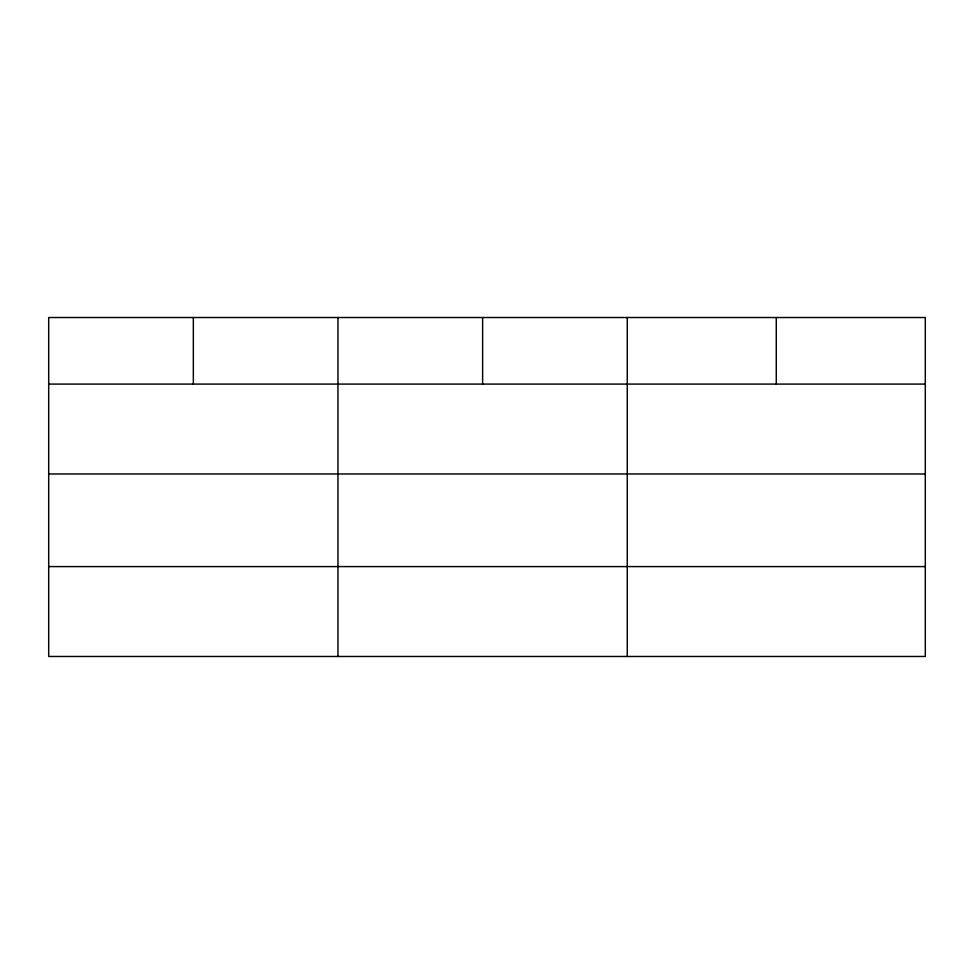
<?xml version="1.0" encoding="UTF-8"?>
<svg xmlns="http://www.w3.org/2000/svg" width="974" height="974" viewBox="0 0 974 974"><rect width="100%" height="100%" fill="white"/><g stroke="black" fill="none" stroke-linecap="round" stroke-linejoin="round"><path stroke-width="1.46" d="M48.7 384.085L925.3 384.085M48.7 473.973L925.3 473.973M48.7 566.588L925.3 566.588M776.278 317.524L776.278 384.085M627.256 317.524L627.256 656.476M482.617 317.524L482.617 384.085M337.978 317.524L337.978 656.476M193.339 317.524L193.339 384.085M925.3 317.524L48.7 317.524L48.7 656.476L925.3 656.476L925.3 317.524"/></g></svg>
